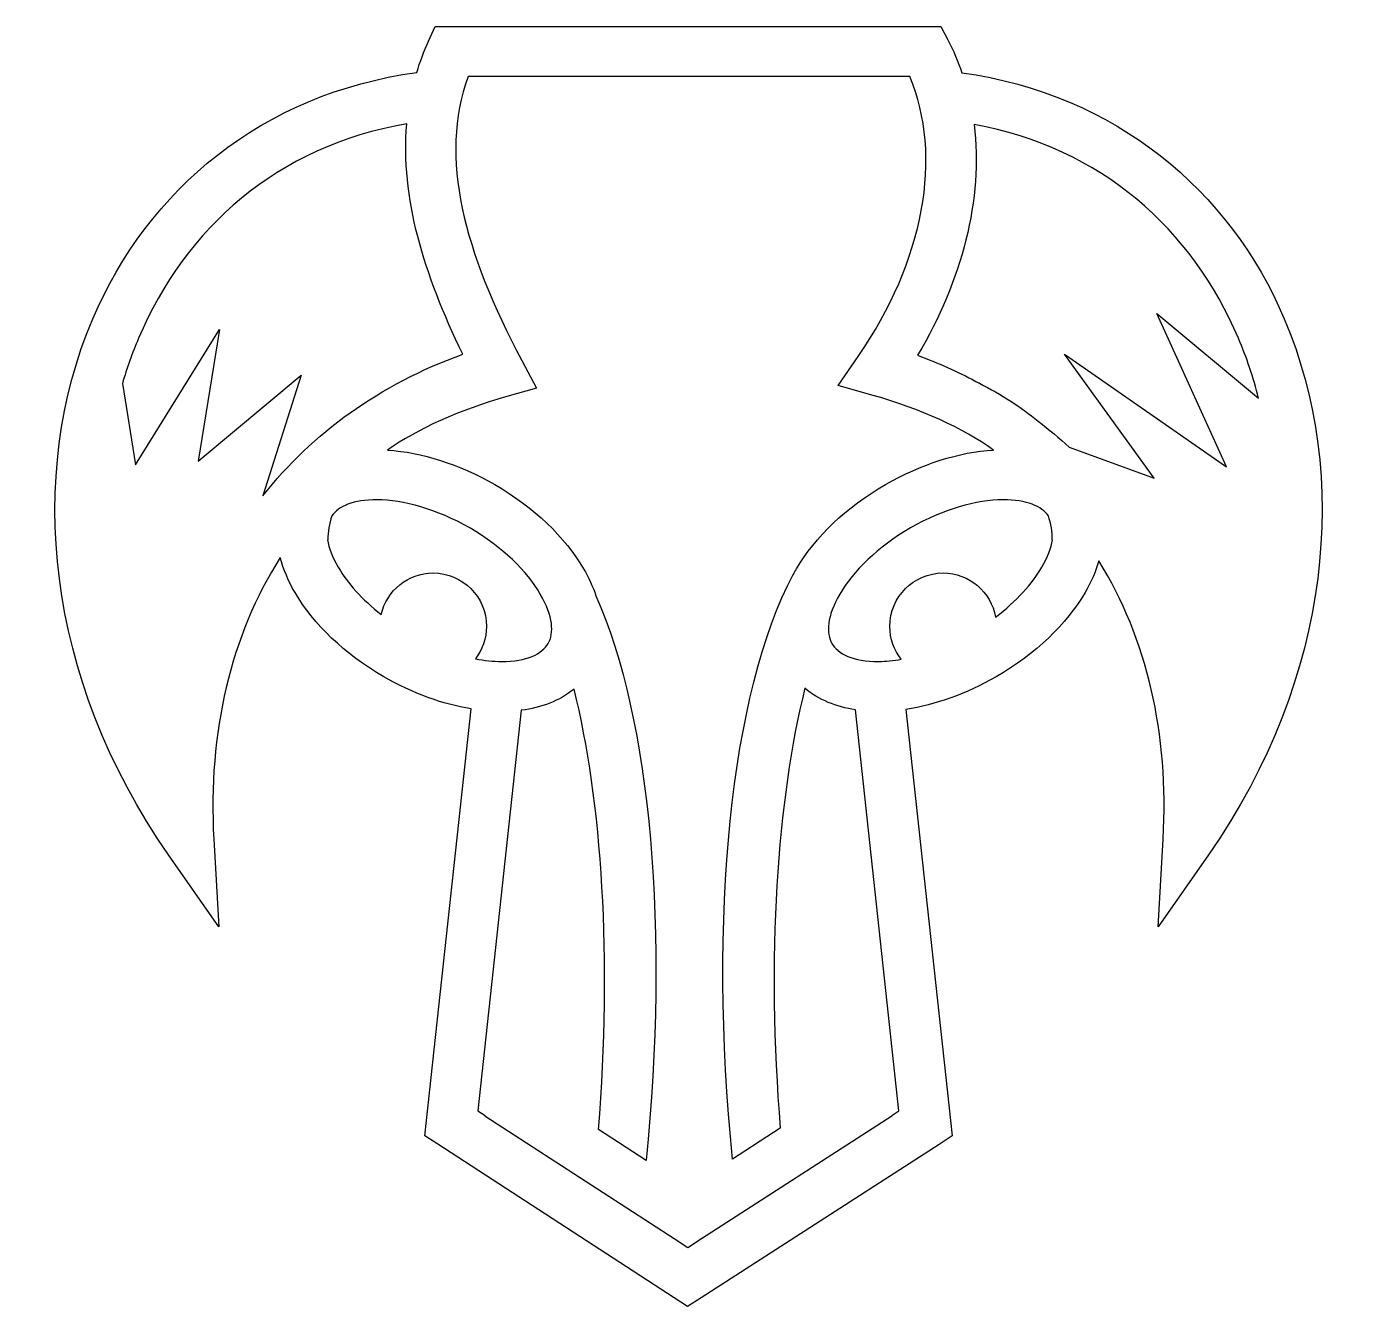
# Model space of a CAD drawing. Header units: centimetres. Extents: x -10.4 to 10.5, y -10.1 to 10.1.
import ezdxf

# ---------------------------------------------------------------- set-up
doc = ezdxf.new("R2010")
doc.units = ezdxf.units.CM
doc.header["$MEASUREMENT"] = 0
doc.layers.add('Layer 1', color=7, linetype='Continuous')

msp = doc.modelspace()

# ---------------------------------------------------------------- linework, layer by layer
at = {"layer": 'Layer 1'}
for points, knots in [([(-3.94667, 10.07418), (-3.94667, 10.07418), (-4.05209, 9.84361), (-4.05209, 9.84361), (-4.05209, 9.84361), (-4.12647, 9.68109), (-4.18745, 9.5166), (-4.23788, 9.35075), (-4.23788, 9.35075), (-6.67085, 9.01939), (-8.47382, 7.50561), (-9.33759, 5.47391), (-9.33759, 5.47391), (-10.37998, 3.02205), (-10.09349, -0.16226), (-8.14369, -2.95833), (-8.14369, -2.95833), (-8.14369, -2.95833), (-7.35304, -4.09159), (-7.35304, -4.09159), (-7.35304, -4.09159), (-7.35304, -4.09159), (-7.4321, -2.71198), (-7.4321, -2.71198), (-7.4321, -2.71198), (-7.52732, -1.03163), (-7.16442, 0.49734), (-6.38579, 1.72093), (-6.38579, 1.72093), (-6.33675, 1.53147), (-6.25718, 1.34407), (-6.15387, 1.16748), (-6.15387, 1.16748), (-5.86093, 0.66682), (-5.37671, 0.20226), (-4.7571, -0.15554), (-4.7571, -0.15554), (-4.30076, -0.41896), (-3.83046, -0.5897), (-3.38268, -0.66282), (-3.38268, -0.66282), (-3.38268, -0.66282), (-4.08499, -7.13957), (-4.08499, -7.13957), (-4.08499, -7.13957), (-4.08499, -7.13957), (-4.11134, -7.38077), (-4.11134, -7.38077), (-4.11134, -7.38077), (-4.11134, -7.38077), (-3.90839, -7.5125), (-3.90839, -7.5125), (-3.90839, -7.5125), (-3.90839, -7.5125), (-0.18972, -9.92662), (-0.18972, -9.92662), (-0.18972, -9.92662), (-0.18972, -9.92662), (0.02378, -10.06493), (0.02378, -10.06493), (0.02378, -10.06493), (0.02378, -10.06493), (0.23854, -9.92662), (0.23854, -9.92662), (0.23854, -9.92662), (0.23854, -9.92662), (3.98221, -7.51377), (3.98221, -7.51377), (3.98221, -7.51377), (3.98221, -7.51377), (4.18651, -7.38208), (4.18651, -7.38208), (4.18651, -7.38208), (4.18651, -7.38208), (4.1602, -7.13961), (4.1602, -7.13961), (4.1602, -7.13961), (4.1602, -7.13961), (3.45916, -0.66944), (3.45916, -0.66944), (3.45916, -0.66944), (3.92107, -0.60087), (4.4087, -0.42824), (4.88106, -0.1555), (4.88106, -0.1555), (5.50072, 0.20225), (5.98489, 0.66678), (6.27787, 1.16752), (6.27787, 1.16752), (6.37136, 1.32725), (6.44549, 1.49601), (6.49529, 1.66692), (6.49529, 1.66692), (7.25043, 0.45257), (7.60119, -1.05629), (7.50732, -2.71193), (7.50732, -2.71193), (7.50732, -2.71193), (7.42965, -4.09158), (7.42965, -4.09158), (7.42965, -4.09158), (7.42965, -4.09158), (8.2203, -2.95836), (8.2203, -2.95836), (8.2203, -2.95836), (10.17006, -0.16233), (10.4552, 3.02203), (9.41281, 5.47397), (9.41281, 5.47397), (8.55237, 7.49791), (6.75985, 9.00773), (4.34085, 9.34676), (4.34085, 9.34676), (4.27954, 9.52319), (4.20591, 9.696), (4.11812, 9.86332), (4.11812, 9.86332), (4.11812, 9.86332), (4.00743, 10.07416), (4.00743, 10.07416), (4.00743, 10.07416), (4.00743, 10.07416), (-3.94667, 10.07414), (-3.94667, 10.07414), (-3.94667, 10.07414), (-3.94667, 10.07414), (-3.94667, 10.07418), (-3.94667, 10.07418)], [0, 0, 0, 0, 0.03030303, 0.03030303, 0.03030303, 0.03030303, 0.06060606, 0.06060606, 0.06060606, 0.06060606, 0.09090909, 0.09090909, 0.09090909, 0.09090909, 0.12121212, 0.12121212, 0.12121212, 0.12121212, 0.15151515, 0.15151515, 0.15151515, 0.15151515, 0.18181818, 0.18181818, 0.18181818, 0.18181818, 0.21212121, 0.21212121, 0.21212121, 0.21212121, 0.24242424, 0.24242424, 0.24242424, 0.24242424, 0.27272727, 0.27272727, 0.27272727, 0.27272727, 0.3030303, 0.3030303, 0.3030303, 0.3030303, 0.33333333, 0.33333333, 0.33333333, 0.33333333, 0.36363636, 0.36363636, 0.36363636, 0.36363636, 0.39393939, 0.39393939, 0.39393939, 0.39393939, 0.42424242, 0.42424242, 0.42424242, 0.42424242, 0.45454545, 0.45454545, 0.45454545, 0.45454545, 0.48484848, 0.48484848, 0.48484848, 0.48484848, 0.51515152, 0.51515152, 0.51515152, 0.51515152, 0.54545455, 0.54545455, 0.54545455, 0.54545455, 0.57575758, 0.57575758, 0.57575758, 0.57575758, 0.60606061, 0.60606061, 0.60606061, 0.60606061, 0.63636364, 0.63636364, 0.63636364, 0.63636364, 0.66666667, 0.66666667, 0.66666667, 0.66666667, 0.6969697, 0.6969697, 0.6969697, 0.6969697, 0.72727273, 0.72727273, 0.72727273, 0.72727273, 0.75757576, 0.75757576, 0.75757576, 0.75757576, 0.78787879, 0.78787879, 0.78787879, 0.78787879, 0.81818182, 0.81818182, 0.81818182, 0.81818182, 0.84848485, 0.84848485, 0.84848485, 0.84848485, 0.87878788, 0.87878788, 0.87878788, 0.87878788, 0.90909091, 0.90909091, 0.90909091, 0.90909091, 0.93939394, 0.93939394, 0.93939394, 0.93939394, 1, 1, 1, 1]), ([(-3.42885, 9.28619), (-3.42885, 9.28619), (3.51833, 9.28619), (3.51833, 9.28619), (3.51833, 9.28619), (4.04897, 8.04097), (3.74427, 6.38263), (2.70533, 4.8809), (2.70533, 4.8809), (2.70533, 4.8809), (2.39173, 4.42633), (2.39173, 4.42633), (2.39173, 4.42633), (2.39173, 4.42633), (2.92271, 4.27604), (2.92271, 4.27604), (2.92271, 4.27604), (3.69776, 4.05871), (4.35621, 3.75463), (4.83743, 3.41033), (4.83743, 3.41033), (4.29557, 3.37946), (3.70509, 3.19456), (3.13616, 2.86607), (3.13616, 2.86607), (2.5165, 2.50823), (2.03102, 2.04371), (1.73804, 1.54301), (1.73804, 1.54301), (1.72067, 1.51341), (1.70388, 1.48355), (1.68786, 1.4534), (1.68786, 1.4534), (1.68786, 1.4534), (1.68659, 1.45467), (1.68659, 1.45467), (1.68659, 1.45467), (0.69463, -0.42282), (0.34746, -3.95776), (0.73123, -7.74453), (0.73123, -7.74453), (0.73123, -7.74453), (1.48233, -7.2596), (1.48233, -7.2596), (1.48233, -7.2596), (1.26095, -4.59146), (1.43236, -2.06649), (1.86977, -0.33747), (1.86977, -0.33747), (2.08634, -0.52284), (2.36554, -0.63125), (2.66569, -0.67747), (2.66569, -0.67747), (2.66569, -0.67747), (3.34953, -6.9842), (3.34953, -6.9842), (3.34953, -6.9842), (3.34953, -6.9842), (3.23492, -7.05799), (3.23492, -7.05799), (3.23492, -7.05799), (3.23492, -7.05799), (3.2388, -7.06326), (3.2388, -7.06326), (3.2388, -7.06326), (3.2388, -7.06326), (0.24095, -8.99641), (0.24095, -8.99641), (0.24095, -8.99641), (0.24095, -8.99641), (0.0261, -9.13472), (0.0261, -9.13472), (0.0261, -9.13472), (0.0261, -9.13472), (-0.1874, -8.99641), (-0.1874, -8.99641), (-0.1874, -8.99641), (-0.1874, -8.99641), (-3.16551, -7.06326), (-3.16551, -7.06326), (-3.16551, -7.06326), (-3.16551, -7.06326), (-3.16155, -7.05799), (-3.16155, -7.05799), (-3.16155, -7.05799), (-3.16155, -7.05799), (-3.27616, -6.9842), (-3.27616, -6.9842), (-3.27616, -6.9842), (-3.27616, -6.9842), (-2.59333, -0.68396), (-2.59333, -0.68396), (-2.59333, -0.68396), (-2.28137, -0.64348), (-1.98978, -0.53776), (-1.76313, -0.3505), (-1.76313, -0.3505), (-1.32652, -2.08403), (-1.15625, -4.61225), (-1.3797, -7.28186), (-1.3797, -7.28186), (-1.3797, -7.28186), (-0.62987, -7.76945), (-0.62987, -7.76945), (-0.62987, -7.76945), (-0.26394, -4.18897), (-0.55127, -0.83147), (-1.41917, 1.11745), (-1.41917, 1.11745), (-1.46792, 1.26301), (-1.5342, 1.4063), (-1.6142, 1.54309), (-1.6142, 1.54309), (-1.90727, 2.04379), (-2.39136, 2.50831), (-3.01106, 2.86611), (-3.01106, 2.86611), (-3.57539, 3.19186), (-4.1609, 3.37592), (-4.69904, 3.40898), (-4.69904, 3.40898), (-4.22402, 3.74253), (-3.5799, 4.03728), (-2.82257, 4.25234), (-2.82257, 4.25234), (-2.82257, 4.25234), (-2.35356, 4.38547), (-2.35356, 4.38547), (-2.35356, 4.38547), (-2.35356, 4.38547), (-2.58287, 4.81643), (-2.58287, 4.81643), (-2.58287, 4.81643), (-3.49425, 6.53165), (-3.89674, 8.00758), (-3.42889, 9.28623), (-3.42889, 9.28623), (-3.42889, 9.28623), (-3.42885, 9.28619), (-3.42885, 9.28619)], [0, 0, 0, 0, 0.02777778, 0.02777778, 0.02777778, 0.02777778, 0.05555556, 0.05555556, 0.05555556, 0.05555556, 0.08333333, 0.08333333, 0.08333333, 0.08333333, 0.11111111, 0.11111111, 0.11111111, 0.11111111, 0.13888889, 0.13888889, 0.13888889, 0.13888889, 0.16666667, 0.16666667, 0.16666667, 0.16666667, 0.19444444, 0.19444444, 0.19444444, 0.19444444, 0.22222222, 0.22222222, 0.22222222, 0.22222222, 0.25, 0.25, 0.25, 0.25, 0.27777778, 0.27777778, 0.27777778, 0.27777778, 0.30555556, 0.30555556, 0.30555556, 0.30555556, 0.33333333, 0.33333333, 0.33333333, 0.33333333, 0.36111111, 0.36111111, 0.36111111, 0.36111111, 0.38888889, 0.38888889, 0.38888889, 0.38888889, 0.41666667, 0.41666667, 0.41666667, 0.41666667, 0.44444444, 0.44444444, 0.44444444, 0.44444444, 0.47222222, 0.47222222, 0.47222222, 0.47222222, 0.5, 0.5, 0.5, 0.5, 0.52777778, 0.52777778, 0.52777778, 0.52777778, 0.55555556, 0.55555556, 0.55555556, 0.55555556, 0.58333333, 0.58333333, 0.58333333, 0.58333333, 0.61111111, 0.61111111, 0.61111111, 0.61111111, 0.63888889, 0.63888889, 0.63888889, 0.63888889, 0.66666667, 0.66666667, 0.66666667, 0.66666667, 0.69444444, 0.69444444, 0.69444444, 0.69444444, 0.72222222, 0.72222222, 0.72222222, 0.72222222, 0.75, 0.75, 0.75, 0.75, 0.77777778, 0.77777778, 0.77777778, 0.77777778, 0.80555556, 0.80555556, 0.80555556, 0.80555556, 0.83333333, 0.83333333, 0.83333333, 0.83333333, 0.86111111, 0.86111111, 0.86111111, 0.86111111, 0.88888889, 0.88888889, 0.88888889, 0.88888889, 0.91666667, 0.91666667, 0.91666667, 0.91666667, 0.94444444, 0.94444444, 0.94444444, 0.94444444, 1, 1, 1, 1]), ([(-4.3947, 8.54294), (-4.49708, 7.39057), (-4.12651, 6.17158), (-3.5144, 4.91911), (-3.5144, 4.91911), (-4.82287, 4.44523), (-5.88361, 3.67625), (-6.65853, 2.68948), (-6.65853, 2.68948), (-6.65853, 2.68948), (-6.05502, 4.58704), (-6.05502, 4.58704), (-6.05502, 4.58704), (-6.05502, 4.58704), (-7.67583, 3.2364), (-7.67583, 3.2364), (-7.67583, 3.2364), (-7.67583, 3.2364), (-7.34511, 5.3079), (-7.34511, 5.3079), (-7.34511, 5.3079), (-7.34511, 5.3079), (-8.66682, 3.17715), (-8.66682, 3.17715), (-8.66682, 3.17715), (-8.66682, 3.17715), (-8.87112, 4.45796), (-8.87112, 4.45796), (-8.87112, 4.45796), (-8.79986, 4.70211), (-8.71426, 4.9388), (-8.61685, 5.1682), (-8.61685, 5.1682), (-7.87975, 6.90185), (-6.43592, 8.19152), (-4.39474, 8.5429), (-4.39474, 8.5429), (-4.39474, 8.5429), (-4.3947, 8.54294), (-4.3947, 8.54294)], [0, 0, 0, 0, 0.09090909, 0.09090909, 0.09090909, 0.09090909, 0.18181818, 0.18181818, 0.18181818, 0.18181818, 0.27272727, 0.27272727, 0.27272727, 0.27272727, 0.36363636, 0.36363636, 0.36363636, 0.36363636, 0.45454545, 0.45454545, 0.45454545, 0.45454545, 0.54545455, 0.54545455, 0.54545455, 0.54545455, 0.63636364, 0.63636364, 0.63636364, 0.63636364, 0.72727273, 0.72727273, 0.72727273, 0.72727273, 0.81818182, 0.81818182, 0.81818182, 0.81818182, 1, 1, 1, 1]), ([(4.53044, 8.53104), (6.53958, 8.16473), (7.9622, 6.88459), (8.69191, 5.16814), (8.69191, 5.16814), (8.81968, 4.86757), (8.92569, 4.5527), (9.00817, 4.22729), (9.00817, 4.22729), (9.00817, 4.22729), (7.40975, 5.55685), (7.40975, 5.55685), (7.40975, 5.55685), (7.40975, 5.55685), (8.50473, 3.14674), (8.50473, 3.14674), (8.50473, 3.14674), (8.50473, 3.14674), (5.95357, 4.91779), (5.95357, 4.91779), (5.95357, 4.91779), (5.95357, 4.91779), (7.36493, 2.96626), (7.36493, 2.96626), (7.36493, 2.96626), (7.36493, 2.96626), (6.02871, 3.45372), (6.02871, 3.45372), (6.02871, 3.45372), (5.87421, 3.59692), (5.71186, 3.73266), (5.54239, 3.86233), (5.54239, 3.86233), (5.54121, 3.86326), (5.53965, 3.86393), (5.53847, 3.86486), (5.53847, 3.86486), (5.27218, 4.08582), (4.96246, 4.28422), (4.61735, 4.46052), (4.61735, 4.46052), (4.61195, 4.46335), (4.60693, 4.46706), (4.60154, 4.4698), (4.60154, 4.4698), (4.58779, 4.47718), (4.5732, 4.48355), (4.55937, 4.49088), (4.55937, 4.49088), (4.26947, 4.64437), (3.96425, 4.78184), (3.64348, 4.90075), (3.64348, 4.90075), (4.34241, 6.08103), (4.67719, 7.36167), (4.5304, 8.53112), (4.5304, 8.53112), (4.5304, 8.53112), (4.53044, 8.53104), (4.53044, 8.53104)], [0, 0, 0, 0, 0.0625, 0.0625, 0.0625, 0.0625, 0.125, 0.125, 0.125, 0.125, 0.1875, 0.1875, 0.1875, 0.1875, 0.25, 0.25, 0.25, 0.25, 0.3125, 0.3125, 0.3125, 0.3125, 0.375, 0.375, 0.375, 0.375, 0.4375, 0.4375, 0.4375, 0.4375, 0.5, 0.5, 0.5, 0.5, 0.5625, 0.5625, 0.5625, 0.5625, 0.625, 0.625, 0.625, 0.625, 0.6875, 0.6875, 0.6875, 0.6875, 0.75, 0.75, 0.75, 0.75, 0.8125, 0.8125, 0.8125, 0.8125, 0.875, 0.875, 0.875, 0.875, 1, 1, 1, 1]), ([(-4.86112, 2.62753), (-4.45344, 2.62517), (-3.91968, 2.48188), (-3.40506, 2.18477), (-3.40506, 2.18477), (-2.89044, 1.8877), (-2.50014, 1.49701), (-2.29419, 1.14508), (-2.29419, 1.14508), (-2.08828, 0.79319), (-2.07859, 0.52745), (-2.17165, 0.36624), (-2.17165, 0.36624), (-2.26471, 0.20516), (-2.4993, 0.08194), (-2.90698, 0.0843), (-2.90698, 0.0843), (-3.03247, 0.08502), (-3.17032, 0.09864), (-3.31546, 0.12647), (-3.31546, 0.12647), (-3.2065, 0.26799), (-3.14152, 0.44399), (-3.14152, 0.63645), (-3.14152, 0.63645), (-3.14152, 1.09954), (-3.51652, 1.47585), (-3.97961, 1.47585), (-3.97961, 1.47585), (-4.37915, 1.47585), (-4.71375, 1.19628), (-4.79792, 0.82225), (-4.79792, 0.82225), (-5.09858, 1.05923), (-5.33101, 1.3211), (-5.47396, 1.56546), (-5.47396, 1.56546), (-5.56913, 1.72806), (-5.6221, 1.87236), (-5.64263, 1.99642), (-5.64263, 1.99642), (-5.64263, 1.99642), (-5.6387, 1.9964), (-5.6387, 1.9964), (-5.6387, 1.9964), (-5.6387, 2.12392), (-5.61677, 2.25059), (-5.5741, 2.37718), (-5.5741, 2.37718), (-5.4691, 2.52211), (-5.24076, 2.62977), (-4.86117, 2.62757), (-4.86117, 2.62757), (-4.86117, 2.62757), (-4.86112, 2.62753), (-4.86112, 2.62753)], [0, 0, 0, 0, 0.06666667, 0.06666667, 0.06666667, 0.06666667, 0.13333333, 0.13333333, 0.13333333, 0.13333333, 0.2, 0.2, 0.2, 0.2, 0.26666667, 0.26666667, 0.26666667, 0.26666667, 0.33333333, 0.33333333, 0.33333333, 0.33333333, 0.4, 0.4, 0.4, 0.4, 0.46666667, 0.46666667, 0.46666667, 0.46666667, 0.53333333, 0.53333333, 0.53333333, 0.53333333, 0.6, 0.6, 0.6, 0.6, 0.66666667, 0.66666667, 0.66666667, 0.66666667, 0.73333333, 0.73333333, 0.73333333, 0.73333333, 0.8, 0.8, 0.8, 0.8, 0.86666667, 0.86666667, 0.86666667, 0.86666667, 1, 1, 1, 1]), ([(4.9851, 2.62753), (5.36655, 2.62976), (5.59637, 2.5219), (5.70056, 2.37587), (5.70056, 2.37587), (5.70077, 2.37557), (5.70039, 2.37482), (5.70056, 2.3746), (5.70056, 2.3746), (5.74231, 2.24864), (5.76255, 2.12252), (5.76255, 1.99635), (5.76255, 1.99635), (5.76255, 1.99635), (5.76647, 1.99636), (5.76647, 1.99636), (5.76647, 1.99636), (5.74589, 1.87239), (5.69293, 1.72805), (5.5978, 1.5654), (5.5978, 1.5654), (5.44671, 1.30725), (5.19497, 1.02999), (4.86914, 0.78276), (4.86914, 0.78276), (4.79998, 1.17619), (4.4575, 1.47583), (4.04417, 1.47583), (4.04417, 1.47583), (3.58108, 1.47583), (3.20608, 1.09952), (3.20608, 0.63643), (3.20608, 0.63643), (3.20608, 0.44022), (3.2738, 0.26139), (3.38669, 0.11861), (3.38669, 0.11861), (3.26078, 0.09702), (3.14119, 0.08488), (3.03088, 0.08429), (3.03088, 0.08429), (2.62312, 0.08193), (2.38866, 0.20514), (2.29555, 0.36631), (2.29555, 0.36631), (2.20253, 0.52739), (2.21223, 0.79318), (2.41813, 1.14507), (2.41813, 1.14507), (2.62404, 1.497), (3.01565, 1.88765), (3.53031, 2.18476), (3.53031, 2.18476), (4.04489, 2.48188), (4.57734, 2.62516), (4.9851, 2.62752), (4.9851, 2.62752), (4.9851, 2.62752), (4.9851, 2.62753), (4.9851, 2.62753)], [0, 0, 0, 0, 0.0625, 0.0625, 0.0625, 0.0625, 0.125, 0.125, 0.125, 0.125, 0.1875, 0.1875, 0.1875, 0.1875, 0.25, 0.25, 0.25, 0.25, 0.3125, 0.3125, 0.3125, 0.3125, 0.375, 0.375, 0.375, 0.375, 0.4375, 0.4375, 0.4375, 0.4375, 0.5, 0.5, 0.5, 0.5, 0.5625, 0.5625, 0.5625, 0.5625, 0.625, 0.625, 0.625, 0.625, 0.6875, 0.6875, 0.6875, 0.6875, 0.75, 0.75, 0.75, 0.75, 0.8125, 0.8125, 0.8125, 0.8125, 0.875, 0.875, 0.875, 0.875, 1, 1, 1, 1])]:
    msp.add_open_spline(points, degree=3, knots=knots, dxfattribs=at)

doc.saveas('drawing.dxf')
